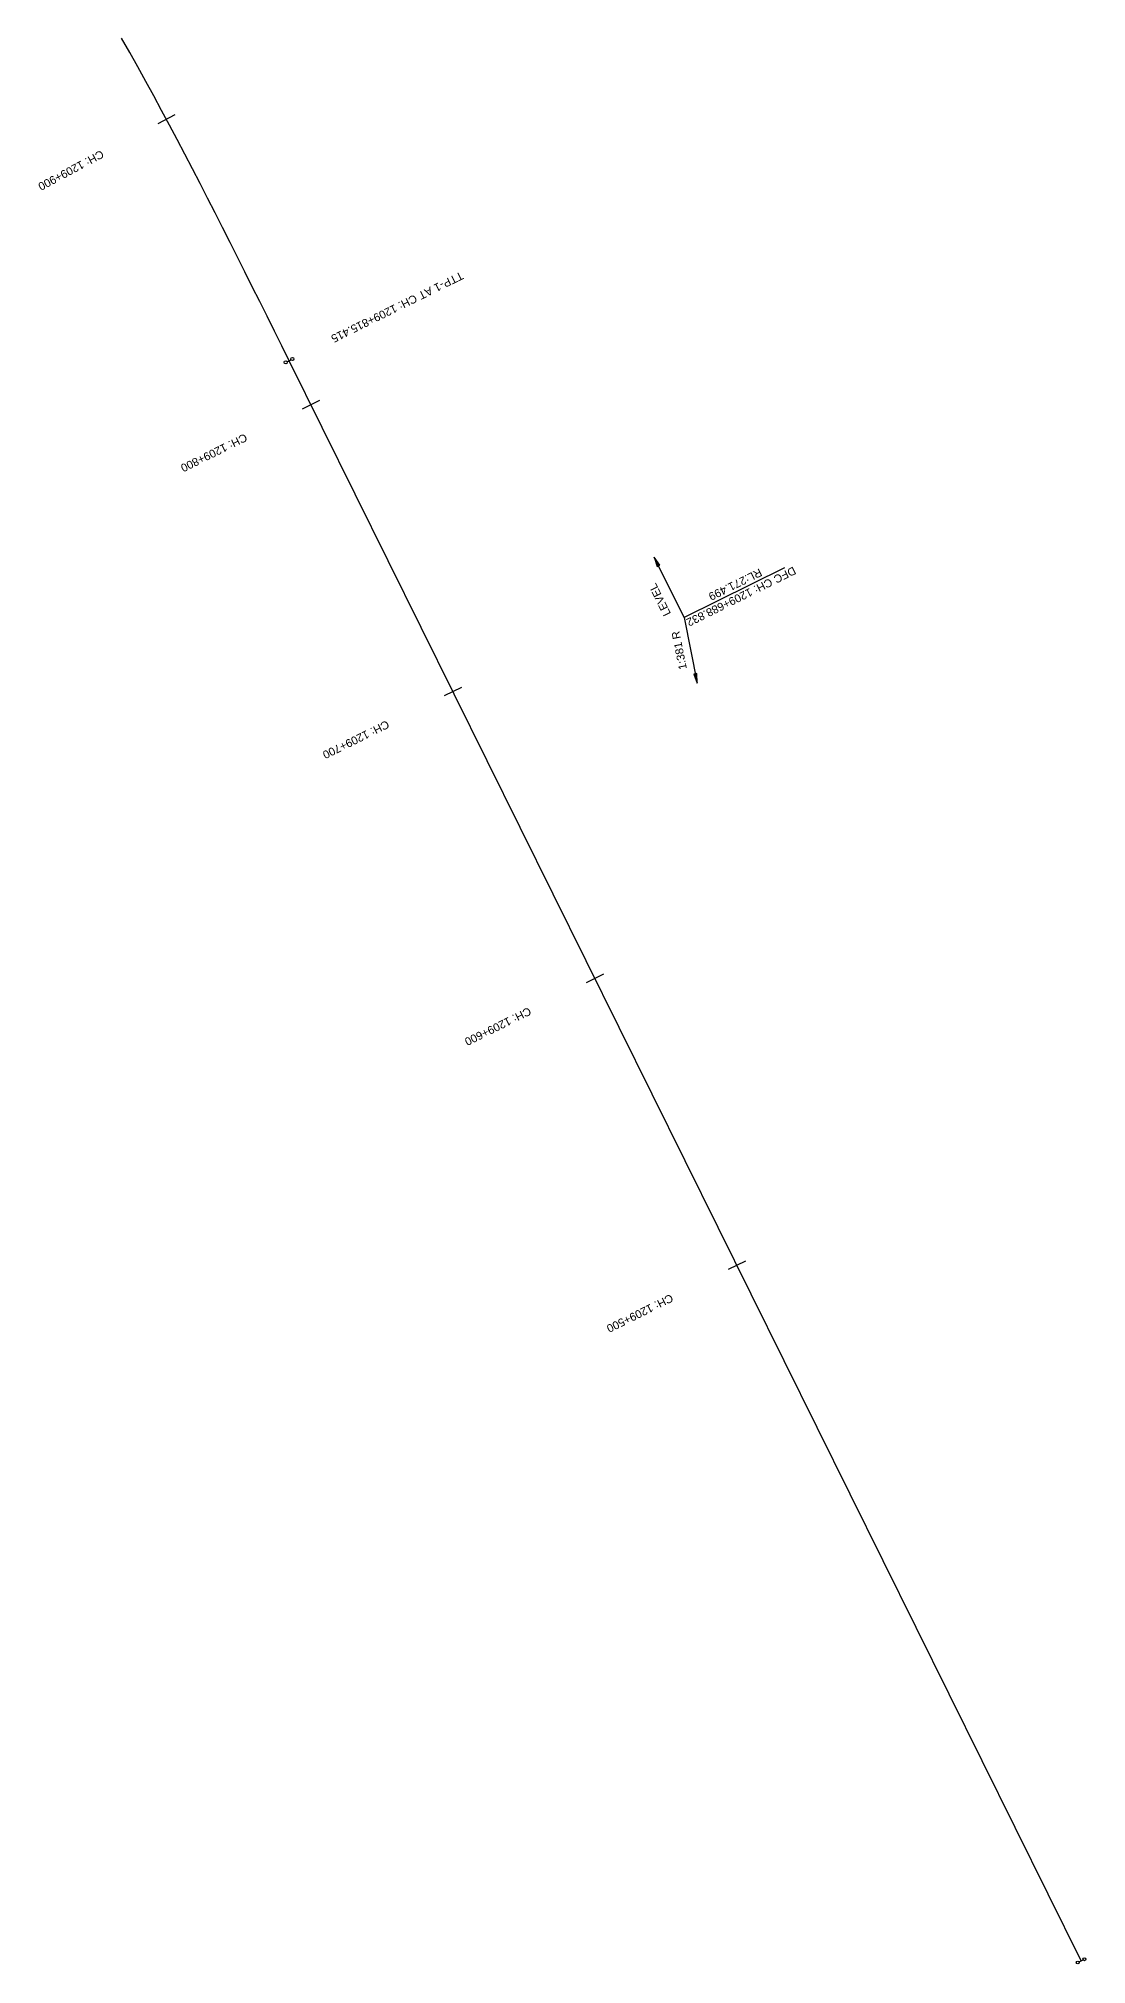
# Model space of a CAD drawing. Header units: metres. Extents: x 622835 to 629437, y 3390046 to 3394575.
# Drawn here: x 629109 to 629437, y 3390046 to 3390648 of the extents above; entities that cross this region are included whole.
import ezdxf

# ---------------------------------------------------------------- set-up
doc = ezdxf.new("R2010")
doc.units = ezdxf.units.M
doc.header["$LTSCALE"] = 2
doc.header["$MEASUREMENT"] = 0
doc.linetypes.add('CENTER2', pattern=[1.125, 0.75, -0.125, 0.125, -0.125])
for name, color, linetype, lineweight in [('C-ALIG-DG-LINE', 1, 'CENTER2', 70), ('C-ALIG-DG-SPIRAL', 1, 'CENTER2', 70), ('C-ALIG-LABL-DG', 1, 'Continuous', 25), ('C-ALIG-LABL-DG-MARK', 1, 'Continuous', 25)]:
    doc.layers.add(name, color=color, linetype=linetype, lineweight=lineweight)
doc.styles.add('ARIAL', font='arial.ttf')

# ---------------------------------------------------------------- blocks, each defined once
blk = doc.blocks.new('Direction')
h = blk.add_hatch(color=256)
h.dxf.hatch_style = 1
h.paths.add_polyline_path([(-5.54, 0), (-4.75, -0.13), (-4.75, 0.13)])
blk.add_lwpolyline([(-5.54, 0), (-4.75, -0.13), (-4.75, 0.13)], close=True)
blk.add_lwpolyline([(0, 0), (-5.54, 0)])
blk = doc.blocks.new('Tick Hor')
blk.add_lwpolyline([(-0.5, 0), (0.5, 0)])
blk = doc.blocks.new('Marker-2')
blk.add_lwpolyline([(0, 1.5), (0, -1.5)])
for centre in [(0, 2.5), (0, -2.5)]:
    blk.add_circle(centre, 1)

msp = doc.modelspace()

# ---------------------------------------------------------------- linework, layer by layer
at = {"layer": 'C-ALIG-DG-LINE', "color": 1, "linetype": 'Continuous', "lineweight": -3, "flags": 128}
msp.add_lwpolyline([(629434.9824, 3390047.5202), (629187.6351, 3390547.5542)], dxfattribs=at)
at = {"layer": 'C-ALIG-DG-SPIRAL', "color": 1, "linetype": 'Continuous', "lineweight": -3, "flags": 128}
msp.add_lwpolyline([(629187.6351, 3390547.5542), (629185.3465, 3390552.1804), (629183.0568, 3390556.806), (629180.7649, 3390561.4305), (629178.4698, 3390566.0534), (629176.1702, 3390570.6741), (629173.8652, 3390575.2921), (629171.5536, 3390579.9068), (629169.2344, 3390584.5177), (629166.9064, 3390589.1241), (629164.5687, 3390593.7256), (629162.22, 3390598.3216), (629159.8594, 3390602.9114), (629157.4857, 3390607.4944), (629155.098, 3390612.0702), (629152.695, 3390616.638), (629150.2759, 3390621.1972), (629147.8395, 3390625.7473), (629145.3848, 3390630.2875), (629142.9108, 3390634.8172), (629140.4164, 3390639.3357), (629137.9007, 3390643.8423), (629135.3625, 3390648.3364)], dxfattribs=at)
at = {"layer": 'C-ALIG-LABL-DG', "color": 5, "linetype": 'Continuous', "lineweight": 25}
msp.add_line((629342.3564, 3390482.8654), (629310.9847, 3390467.3471), dxfattribs=at)

# ---------------------------------------------------------------- block references
at = {"layer": 'C-ALIG-LABL-DG', "color": 1, "linetype": 'Continuous', "lineweight": 25}
for p, xscale, yscale, zscale, rotation in [((629149.3319, 3390622.9652), 6.000000000000001, 6.000000000000001, 6.000000000000001, 208.1420243382649), ((629194.4699, 3390533.7371), 5.999999999999996, 5.999999999999996, 5.999999999999996, 206.3197990238362), ((629238.808, 3390444.1038), 5.999999999999996, 5.999999999999996, 5.999999999999996, 206.3197990238362), ((629283.1461, 3390354.4704), 5.999999999999996, 5.999999999999996, 5.999999999999996, 206.3197990238362), ((629327.4842, 3390264.8371), 5.999999999999996, 5.999999999999996, 5.999999999999996, 206.3197990238362)]:
    msp.add_blockref('Tick Hor', p, dxfattribs=dict(at, xscale=xscale, yscale=yscale, zscale=zscale, rotation=rotation))
at = {"layer": 'C-ALIG-LABL-DG', "color": 5, "linetype": 'Continuous', "lineweight": 25}
for xscale, yscale, zscale, rotation in [(3.789791541545082, 3.789791541545082, 3.789791541545082, 296.3197990238068), (3.789791541545099, 3.789791541545099, 3.789791541545099, 101.3197990238069)]:
    msp.add_blockref('Direction', (629310.9847, 3390467.3471), dxfattribs=dict(at, xscale=xscale, yscale=yscale, zscale=zscale, rotation=rotation))
at = {"layer": 'C-ALIG-LABL-DG-MARK', "color": 1, "linetype": 'Continuous', "lineweight": 25, "xscale": 0.464285714285724, "yscale": 0.464285714285724, "zscale": 0.464285714285724}
for p, rotation in [((629187.6351, 3390547.5542), 116.3197990238363), ((629434.9824, 3390047.5202), 116.3322437629057)]:
    msp.add_blockref('Marker-2', p, dxfattribs=dict(at, rotation=rotation))

# ---------------------------------------------------------------- texts
at = {"layer": 'C-ALIG-LABL-DG', "color": 1, "lineweight": 25, "style": 'ARIAL'}
for s, rotation, p in [('CH: 1209+900', 208.1420243, (629128.9499, 3390613.4805)), ('TTP-1 AT CH: 1209+815.415', 206.319799, (629241.2945, 3390575.492)), ('CH: 1209+800', 206.319799, (629173.7966, 3390524.9054)), ('CH: 1209+700', 206.319799, (629218.1347, 3390435.272)), ('CH: 1209+600', 206.319799, (629262.4728, 3390345.6387)), ('CH: 1209+500', 206.319799, (629306.8109, 3390256.0054))]:
    msp.add_text(s, height=2.5, rotation=rotation, dxfattribs=at).set_placement(p)
at = {"layer": 'C-ALIG-LABL-DG', "color": 5, "lineweight": 25, "style": 'ARIAL'}
for s, rotation, p in [('DFC CH: 1209+688.832', 206.319799, (629345.1208, 3390483.2975)), ('RL:271.499', 206.319799, (629334.5425, 3390482.7247)), ('LEVEL', 116.319799, (629306.945, 3390468.5219)), ('1:381 R', 101.319799, (629311.8963, 3390451.2507))]:
    msp.add_text(s, height=2.5, rotation=rotation, dxfattribs=at).set_placement(p)

doc.saveas('drawing.dxf')
